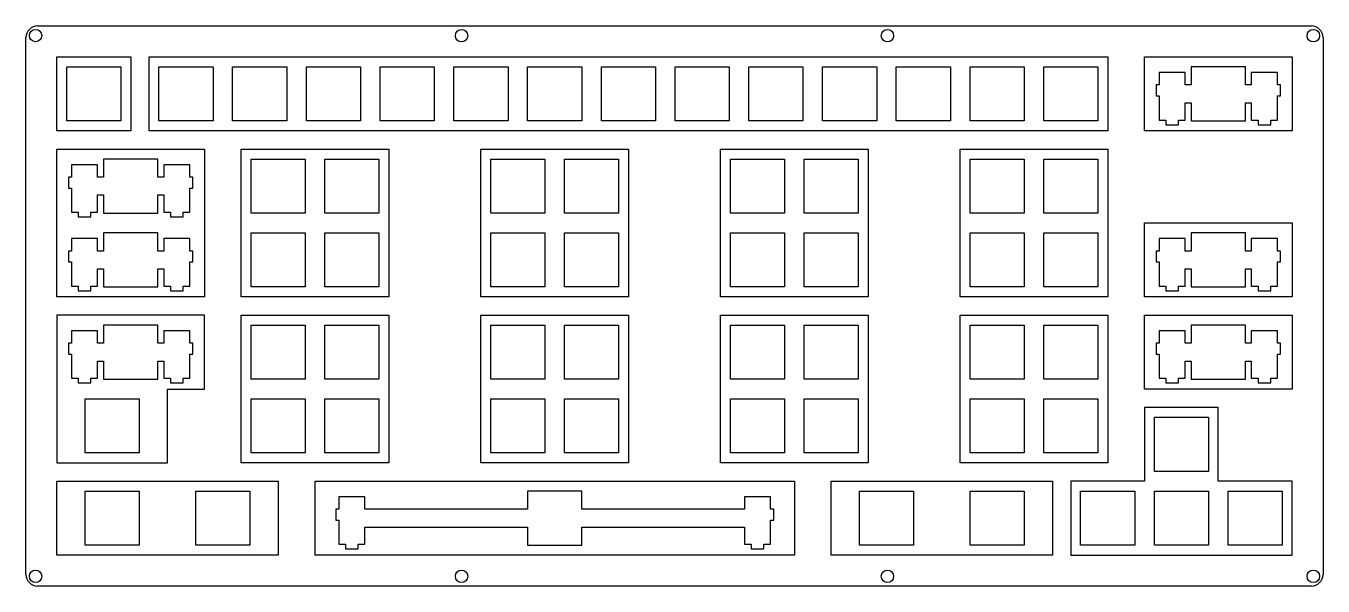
# Model space of a CAD drawing. Extents: x -38 to 13910, y -467 to 6521.
# Drawn here: x -18.8 to 316.3, y 200.7 to 345.3 of the extents above; entities that cross this region are included whole.
import ezdxf

# ---------------------------------------------------------------- set-up
doc = ezdxf.new("R2010")
doc.units = 0
doc.header["$MEASUREMENT"] = 0

msp = doc.modelspace()

# ---------------------------------------------------------------- linework, layer by layer
at = {"color": 0}
for p, q in [((-15.84, 345.29), (313.26, 345.29)), ((-15.84, 345.29), (313.26, 345.29)), ((-18.84, 203.69), (-18.84, 342.29)), ((-18.84, 203.69), (-18.84, 342.29)), ((316.26, 342.29), (316.26, 203.69)), ((316.26, 342.29), (316.26, 203.69)), ((-10.83, 337.29), (8.22, 337.29)), ((-10.83, 318.24), (-10.83, 337.29)), ((8.22, 337.29), (8.22, 318.24)), ((12.98, 337.29), (260.63, 337.29)), ((12.98, 318.24), (12.98, 337.29)), ((260.63, 337.29), (260.63, 318.24)), ((270.15, 337.29), (308.25, 337.29)), ((270.15, 318.24), (270.15, 337.29)), ((308.25, 337.29), (308.25, 318.24)), ((-8.3, 334.75), (5.69, 334.75)), ((-8.3, 320.77), (-8.3, 334.75)), ((5.69, 334.75), (5.69, 320.77)), ((15.51, 334.75), (29.5, 334.75)), ((15.51, 320.77), (15.51, 334.75)), ((29.5, 334.75), (29.5, 320.77)), ((34.56, 334.75), (48.55, 334.75)), ((34.56, 320.77), (34.56, 334.75)), ((48.55, 334.75), (48.55, 320.77)), ((53.61, 334.75), (67.6, 334.75)), ((53.61, 320.77), (53.61, 334.75)), ((67.6, 334.75), (67.6, 320.77)), ((72.66, 334.75), (86.65, 334.75)), ((72.66, 320.77), (72.66, 334.75)), ((86.65, 334.75), (86.65, 320.77)), ((91.71, 334.75), (105.7, 334.75)), ((91.71, 320.77), (91.71, 334.75)), ((105.7, 334.75), (105.7, 320.77)), ((110.76, 334.75), (124.75, 334.75)), ((110.76, 320.77), (110.76, 334.75)), ((124.75, 334.75), (124.75, 320.77)), ((129.81, 334.75), (143.8, 334.75)), ((129.81, 320.77), (129.81, 334.75)), ((143.8, 334.75), (143.8, 320.77)), ((148.86, 334.75), (162.85, 334.75)), ((148.86, 320.77), (148.86, 334.75)), ((162.85, 334.75), (162.85, 320.77)), ((167.91, 334.75), (181.9, 334.75)), ((167.91, 320.77), (167.91, 334.75)), ((181.9, 334.75), (181.9, 320.77)), ((186.96, 334.75), (200.95, 334.75)), ((186.96, 320.77), (186.96, 334.75)), ((200.95, 334.75), (200.95, 320.77)), ((206.01, 334.75), (220, 334.75)), ((206.01, 320.77), (206.01, 334.75)), ((220, 334.75), (220, 320.77)), ((225.06, 334.75), (239.05, 334.75)), ((225.06, 320.77), (225.06, 334.75)), ((239.05, 334.75), (239.05, 320.77)), ((244.11, 334.75), (258.1, 334.75)), ((244.11, 320.77), (244.11, 334.75)), ((258.1, 334.75), (258.1, 320.77)), ((280.67, 333.28), (273.93, 333.28)), ((273.93, 333.28), (273.93, 330.05)), ((280.67, 330.05), (280.67, 333.28)), ((282.21, 334.75), (282.21, 330.05)), ((296.2, 334.75), (282.21, 334.75)), ((296.2, 330.05), (296.2, 334.75)), ((304.47, 333.28), (297.73, 333.28)), ((297.73, 333.28), (297.73, 330.05)), ((304.47, 330.05), (304.47, 333.28)), ((273.93, 330.05), (273.11, 330.05)), ((273.11, 330.05), (273.11, 327.27)), ((282.21, 330.05), (280.67, 330.05)), ((297.73, 330.05), (296.2, 330.05)), ((305.3, 330.05), (304.47, 330.05)), ((305.3, 327.27), (305.3, 330.05)), ((273.11, 327.27), (273.93, 327.27)), ((273.93, 327.27), (273.93, 321)), ((280.67, 321), (280.67, 325.46)), ((280.67, 325.46), (282.21, 325.46)), ((282.21, 325.46), (282.21, 320.77)), ((296.2, 320.77), (296.2, 325.46)), ((296.2, 325.46), (297.73, 325.46)), ((297.73, 325.46), (297.73, 321)), ((304.47, 321), (304.47, 327.27)), ((304.47, 327.27), (305.3, 327.27)), ((5.69, 320.77), (-8.3, 320.77)), ((29.5, 320.77), (15.51, 320.77)), ((48.55, 320.77), (34.56, 320.77)), ((67.6, 320.77), (53.61, 320.77)), ((86.65, 320.77), (72.66, 320.77)), ((105.7, 320.77), (91.71, 320.77)), ((124.75, 320.77), (110.76, 320.77)), ((143.8, 320.77), (129.81, 320.77)), ((162.85, 320.77), (148.86, 320.77)), ((181.9, 320.77), (167.91, 320.77)), ((200.95, 320.77), (186.96, 320.77)), ((220, 320.77), (206.01, 320.77)), ((239.05, 320.77), (225.06, 320.77)), ((258.1, 320.77), (244.11, 320.77)), ((273.93, 321), (275.66, 321)), ((275.66, 321), (275.66, 319.8)), ((275.66, 319.8), (278.95, 319.8)), ((278.95, 319.8), (278.95, 321)), ((278.95, 321), (280.67, 321)), ((282.21, 320.77), (296.2, 320.77)), ((297.73, 321), (299.46, 321)), ((299.46, 321), (299.46, 319.8)), ((299.46, 319.8), (302.75, 319.8)), ((302.75, 319.8), (302.75, 321)), ((302.75, 321), (304.47, 321)), ((8.22, 318.24), (-10.83, 318.24)), ((260.63, 318.24), (12.98, 318.24)), ((308.25, 318.24), (270.15, 318.24)), ((-10.84, 313.47), (27.27, 313.47)), ((-10.84, 275.37), (-10.84, 313.47)), ((27.27, 313.47), (27.27, 275.37)), ((36.79, 313.47), (74.89, 313.47)), ((36.79, 275.37), (36.79, 313.47)), ((74.89, 313.47), (74.89, 275.37)), ((98.7, 313.47), (136.8, 313.47)), ((98.7, 275.37), (98.7, 313.47)), ((136.8, 313.47), (136.8, 275.37)), ((160.62, 313.47), (198.72, 313.47)), ((160.62, 275.37), (160.62, 313.47)), ((198.72, 313.47), (198.72, 275.37)), ((222.53, 313.47), (260.63, 313.47)), ((222.53, 275.37), (222.53, 313.47)), ((260.63, 313.47), (260.63, 275.37)), ((-0.31, 309.47), (-7.05, 309.47)), ((-7.05, 309.47), (-7.05, 306.24)), ((-0.31, 306.24), (-0.31, 309.47)), ((1.22, 310.94), (1.22, 306.24)), ((15.21, 310.94), (1.22, 310.94)), ((15.21, 306.24), (15.21, 310.94)), ((23.49, 309.47), (16.75, 309.47)), ((16.75, 309.47), (16.75, 306.24)), ((23.49, 306.24), (23.49, 309.47)), ((39.32, 310.94), (53.31, 310.94)), ((39.32, 296.95), (39.32, 310.94)), ((53.31, 310.94), (53.31, 296.95)), ((58.37, 310.94), (72.36, 310.94)), ((58.37, 296.95), (58.37, 310.94)), ((72.36, 310.94), (72.36, 296.95)), ((101.23, 310.94), (115.22, 310.94)), ((101.23, 296.95), (101.23, 310.94)), ((115.22, 310.94), (115.22, 296.95)), ((120.28, 310.94), (134.27, 310.94)), ((120.28, 296.95), (120.28, 310.94)), ((134.27, 310.94), (134.27, 296.95)), ((163.15, 310.94), (177.14, 310.94)), ((163.15, 296.95), (163.15, 310.94)), ((177.14, 310.94), (177.14, 296.95)), ((182.2, 310.94), (196.19, 310.94)), ((182.2, 296.95), (182.2, 310.94)), ((196.19, 310.94), (196.19, 296.95)), ((225.06, 310.94), (239.05, 310.94)), ((225.06, 296.95), (225.06, 310.94)), ((239.05, 310.94), (239.05, 296.95)), ((244.11, 310.94), (258.1, 310.94)), ((244.11, 296.95), (244.11, 310.94)), ((258.1, 310.94), (258.1, 296.95)), ((-7.05, 306.24), (-7.88, 306.24)), ((-7.88, 306.24), (-7.88, 303.45)), ((1.22, 306.24), (-0.31, 306.24)), ((16.75, 306.24), (15.21, 306.24)), ((24.31, 306.24), (23.49, 306.24)), ((24.31, 303.45), (24.31, 306.24)), ((-7.88, 303.45), (-7.05, 303.45)), ((-7.05, 303.45), (-7.05, 297.18)), ((-0.31, 297.18), (-0.31, 301.65)), ((-0.31, 301.65), (1.22, 301.65)), ((1.22, 301.65), (1.22, 296.95)), ((15.21, 296.95), (15.21, 301.65)), ((15.21, 301.65), (16.75, 301.65)), ((16.75, 301.65), (16.75, 297.18)), ((23.49, 297.18), (23.49, 303.45)), ((23.49, 303.45), (24.31, 303.45)), ((-7.05, 297.18), (-5.33, 297.18)), ((-5.33, 297.18), (-5.33, 295.98)), ((-5.33, 295.98), (-2.04, 295.98)), ((-2.04, 295.98), (-2.04, 297.18)), ((-2.04, 297.18), (-0.31, 297.18)), ((1.22, 296.95), (15.21, 296.95)), ((16.75, 297.18), (18.47, 297.18)), ((18.47, 297.18), (18.47, 295.98)), ((18.47, 295.98), (21.76, 295.98)), ((21.76, 295.98), (21.76, 297.18)), ((21.76, 297.18), (23.49, 297.18)), ((53.31, 296.95), (39.32, 296.95)), ((72.36, 296.95), (58.37, 296.95)), ((115.22, 296.95), (101.23, 296.95)), ((134.27, 296.95), (120.28, 296.95)), ((177.14, 296.95), (163.15, 296.95)), ((196.19, 296.95), (182.2, 296.95)), ((239.05, 296.95), (225.06, 296.95)), ((258.1, 296.95), (244.11, 296.95)), ((1.22, 291.89), (1.22, 287.19)), ((15.21, 291.89), (1.22, 291.89)), ((15.21, 287.19), (15.21, 291.89)), ((39.32, 291.89), (53.31, 291.89)), ((39.32, 277.9), (39.32, 291.89)), ((53.31, 291.89), (53.31, 277.9)), ((58.37, 291.89), (72.36, 291.89)), ((58.37, 277.9), (58.37, 291.89)), ((72.36, 291.89), (72.36, 277.9)), ((101.23, 291.89), (115.22, 291.89)), ((101.23, 277.9), (101.23, 291.89)), ((115.22, 291.89), (115.22, 277.9)), ((120.28, 291.89), (134.27, 291.89)), ((120.28, 277.9), (120.28, 291.89)), ((134.27, 291.89), (134.27, 277.9)), ((163.15, 291.89), (177.14, 291.89)), ((163.15, 277.9), (163.15, 291.89)), ((177.14, 291.89), (177.14, 277.9)), ((182.2, 291.89), (196.19, 291.89)), ((182.2, 277.9), (182.2, 291.89)), ((196.19, 291.89), (196.19, 277.9)), ((225.06, 291.89), (239.05, 291.89)), ((225.06, 277.9), (225.06, 291.89)), ((239.05, 291.89), (239.05, 277.9)), ((244.11, 291.89), (258.1, 291.89)), ((244.11, 277.9), (244.11, 291.89)), ((258.1, 291.89), (258.1, 277.9)), ((270.15, 294.42), (308.25, 294.42)), ((270.15, 275.37), (270.15, 294.42)), ((282.21, 291.89), (282.21, 287.19)), ((296.2, 291.89), (282.21, 291.89)), ((296.2, 287.19), (296.2, 291.89)), ((308.25, 294.42), (308.25, 275.37)), ((-0.31, 290.42), (-7.05, 290.42)), ((-7.05, 290.42), (-7.05, 287.19)), ((-0.31, 287.19), (-0.31, 290.42)), ((23.49, 290.42), (16.75, 290.42)), ((16.75, 290.42), (16.75, 287.19)), ((23.49, 287.19), (23.49, 290.42)), ((280.67, 290.42), (273.93, 290.42)), ((273.93, 290.42), (273.93, 287.19)), ((280.67, 287.19), (280.67, 290.42)), ((304.47, 290.42), (297.73, 290.42)), ((297.73, 290.42), (297.73, 287.19)), ((304.47, 287.19), (304.47, 290.42)), ((-7.05, 287.19), (-7.88, 287.19)), ((-7.88, 287.19), (-7.88, 284.4)), ((1.22, 287.19), (-0.31, 287.19)), ((16.75, 287.19), (15.21, 287.19)), ((24.31, 287.19), (23.49, 287.19)), ((24.31, 284.4), (24.31, 287.19)), ((273.93, 287.19), (273.11, 287.19)), ((273.11, 287.19), (273.11, 284.4)), ((282.21, 287.19), (280.67, 287.19)), ((297.73, 287.19), (296.2, 287.19)), ((305.3, 287.19), (304.47, 287.19)), ((305.3, 284.4), (305.3, 287.19)), ((-7.88, 284.4), (-7.05, 284.4)), ((-7.05, 284.4), (-7.05, 278.13)), ((-0.31, 278.13), (-0.31, 282.6)), ((-0.31, 282.6), (1.22, 282.6)), ((1.22, 282.6), (1.22, 277.9)), ((15.21, 277.9), (15.21, 282.6)), ((15.21, 282.6), (16.75, 282.6)), ((16.75, 282.6), (16.75, 278.13)), ((23.49, 278.13), (23.49, 284.4)), ((23.49, 284.4), (24.31, 284.4)), ((273.11, 284.4), (273.93, 284.4)), ((273.93, 284.4), (273.93, 278.13)), ((280.67, 278.13), (280.67, 282.6)), ((280.67, 282.6), (282.21, 282.6)), ((282.21, 282.6), (282.21, 277.9)), ((296.2, 277.9), (296.2, 282.6)), ((296.2, 282.6), (297.73, 282.6)), ((297.73, 282.6), (297.73, 278.13)), ((304.47, 278.13), (304.47, 284.4)), ((304.47, 284.4), (305.3, 284.4)), ((-7.05, 278.13), (-5.33, 278.13)), ((-5.33, 278.13), (-5.33, 276.93)), ((-2.04, 276.93), (-2.04, 278.13)), ((-2.04, 278.13), (-0.31, 278.13)), ((16.75, 278.13), (18.47, 278.13)), ((18.47, 278.13), (18.47, 276.93)), ((21.76, 276.93), (21.76, 278.13)), ((21.76, 278.13), (23.49, 278.13)), ((273.93, 278.13), (275.66, 278.13)), ((275.66, 278.13), (275.66, 276.93)), ((278.95, 276.93), (278.95, 278.13)), ((278.95, 278.13), (280.67, 278.13)), ((297.73, 278.13), (299.46, 278.13)), ((299.46, 278.13), (299.46, 276.93)), ((302.75, 276.93), (302.75, 278.13)), ((302.75, 278.13), (304.47, 278.13)), ((27.27, 275.37), (-10.84, 275.37)), ((-5.33, 276.93), (-2.04, 276.93)), ((1.22, 277.9), (15.21, 277.9)), ((18.47, 276.93), (21.76, 276.93)), ((74.89, 275.37), (36.79, 275.37)), ((53.31, 277.9), (39.32, 277.9)), ((72.36, 277.9), (58.37, 277.9)), ((136.8, 275.37), (98.7, 275.37)), ((115.22, 277.9), (101.23, 277.9)), ((134.27, 277.9), (120.28, 277.9)), ((198.72, 275.37), (160.62, 275.37)), ((177.14, 277.9), (163.15, 277.9)), ((196.19, 277.9), (182.2, 277.9)), ((260.63, 275.37), (222.53, 275.37)), ((239.05, 277.9), (225.06, 277.9)), ((258.1, 277.9), (244.11, 277.9)), ((308.25, 275.37), (270.15, 275.37)), ((275.66, 276.93), (278.95, 276.93)), ((282.21, 277.9), (296.2, 277.9)), ((299.46, 276.93), (302.75, 276.93)), ((-10.84, 270.61), (-10.84, 251.56)), ((27.27, 270.61), (-10.84, 270.61)), ((1.22, 268.08), (1.22, 263.38)), ((15.21, 268.08), (1.22, 268.08)), ((15.21, 263.38), (15.21, 268.08)), ((27.27, 251.56), (27.27, 270.61)), ((36.79, 270.61), (74.89, 270.61)), ((36.79, 232.51), (36.79, 270.61)), ((39.32, 268.08), (53.31, 268.08)), ((39.32, 254.09), (39.32, 268.08)), ((53.31, 268.08), (53.31, 254.09)), ((58.37, 268.08), (72.36, 268.08)), ((58.37, 254.09), (58.37, 268.08)), ((72.36, 268.08), (72.36, 254.09)), ((74.89, 270.61), (74.89, 232.51)), ((98.7, 270.61), (136.8, 270.61)), ((98.7, 232.51), (98.7, 270.61)), ((101.23, 268.08), (115.22, 268.08)), ((101.23, 254.09), (101.23, 268.08)), ((115.22, 268.08), (115.22, 254.09)), ((120.28, 268.08), (134.27, 268.08)), ((120.28, 254.09), (120.28, 268.08)), ((134.27, 268.08), (134.27, 254.09)), ((136.8, 270.61), (136.8, 232.51)), ((160.62, 270.61), (198.72, 270.61)), ((160.62, 232.51), (160.62, 270.61)), ((163.15, 268.08), (177.14, 268.08)), ((163.15, 254.09), (163.15, 268.08)), ((177.14, 268.08), (177.14, 254.09)), ((182.2, 268.08), (196.19, 268.08)), ((182.2, 254.09), (182.2, 268.08)), ((196.19, 268.08), (196.19, 254.09)), ((198.72, 270.61), (198.72, 232.51)), ((222.53, 270.61), (260.63, 270.61)), ((222.53, 232.51), (222.53, 270.61)), ((225.06, 268.08), (239.05, 268.08)), ((225.06, 254.09), (225.06, 268.08)), ((239.05, 268.08), (239.05, 254.09)), ((244.11, 268.08), (258.1, 268.08)), ((244.11, 254.09), (244.11, 268.08)), ((258.1, 268.08), (258.1, 254.09)), ((260.63, 270.61), (260.63, 232.51)), ((270.15, 270.61), (308.25, 270.61)), ((270.15, 251.56), (270.15, 270.61)), ((282.21, 268.08), (282.21, 263.38)), ((296.2, 268.08), (282.21, 268.08)), ((296.2, 263.38), (296.2, 268.08)), ((308.25, 270.61), (308.25, 251.56)), ((-0.31, 266.61), (-7.05, 266.61)), ((-7.05, 266.61), (-7.05, 263.38)), ((-0.31, 263.38), (-0.31, 266.61)), ((23.49, 266.61), (16.75, 266.61)), ((16.75, 266.61), (16.75, 263.38)), ((23.49, 263.38), (23.49, 266.61)), ((280.67, 266.61), (273.93, 266.61)), ((273.93, 266.61), (273.93, 263.38)), ((280.67, 263.38), (280.67, 266.61)), ((304.47, 266.61), (297.73, 266.61)), ((297.73, 266.61), (297.73, 263.38)), ((304.47, 263.38), (304.47, 266.61)), ((-7.05, 263.38), (-7.88, 263.38)), ((-7.88, 263.38), (-7.88, 260.59)), ((1.22, 263.38), (-0.31, 263.38)), ((16.75, 263.38), (15.21, 263.38)), ((24.31, 263.38), (23.49, 263.38)), ((24.31, 260.59), (24.31, 263.38)), ((273.93, 263.38), (273.11, 263.38)), ((273.11, 263.38), (273.11, 260.59)), ((282.21, 263.38), (280.67, 263.38)), ((297.73, 263.38), (296.2, 263.38)), ((305.3, 263.38), (304.47, 263.38)), ((305.3, 260.59), (305.3, 263.38)), ((-7.88, 260.59), (-7.05, 260.59)), ((-7.05, 260.59), (-7.05, 254.32)), ((-0.31, 254.32), (-0.31, 258.79)), ((-0.31, 258.79), (1.22, 258.79)), ((1.22, 258.79), (1.22, 254.09)), ((15.21, 254.09), (15.21, 258.79)), ((15.21, 258.79), (16.75, 258.79)), ((16.75, 258.79), (16.75, 254.32)), ((23.49, 254.32), (23.49, 260.59)), ((23.49, 260.59), (24.31, 260.59)), ((273.11, 260.59), (273.93, 260.59)), ((273.93, 260.59), (273.93, 254.32)), ((280.67, 254.32), (280.67, 258.79)), ((280.67, 258.79), (282.21, 258.79)), ((282.21, 258.79), (282.21, 254.09)), ((296.2, 254.09), (296.2, 258.79)), ((296.2, 258.79), (297.73, 258.79)), ((297.73, 258.79), (297.73, 254.32)), ((304.47, 254.32), (304.47, 260.59)), ((304.47, 260.59), (305.3, 260.59)), ((-10.84, 251.56), (-10.83, 251.56)), ((-10.83, 251.56), (-10.83, 232.51)), ((-7.05, 254.32), (-5.33, 254.32)), ((-5.33, 254.32), (-5.33, 253.12)), ((-5.33, 253.12), (-2.04, 253.12)), ((-2.04, 253.12), (-2.04, 254.32)), ((-2.04, 254.32), (-0.31, 254.32)), ((1.22, 254.09), (15.21, 254.09)), ((16.75, 254.32), (18.47, 254.32)), ((17.74, 232.51), (17.74, 251.56)), ((17.74, 251.56), (27.27, 251.56)), ((18.47, 254.32), (18.47, 253.12)), ((18.47, 253.12), (21.76, 253.12)), ((21.76, 253.12), (21.76, 254.32)), ((21.76, 254.32), (23.49, 254.32)), ((53.31, 254.09), (39.32, 254.09)), ((72.36, 254.09), (58.37, 254.09)), ((115.22, 254.09), (101.23, 254.09)), ((134.27, 254.09), (120.28, 254.09)), ((177.14, 254.09), (163.15, 254.09)), ((196.19, 254.09), (182.2, 254.09)), ((239.05, 254.09), (225.06, 254.09)), ((258.1, 254.09), (244.11, 254.09)), ((308.25, 251.56), (270.15, 251.56)), ((273.93, 254.32), (275.66, 254.32)), ((275.66, 254.32), (275.66, 253.12)), ((275.66, 253.12), (278.95, 253.12)), ((278.95, 253.12), (278.95, 254.32)), ((278.95, 254.32), (280.67, 254.32)), ((282.21, 254.09), (296.2, 254.09)), ((297.73, 254.32), (299.46, 254.32)), ((299.46, 254.32), (299.46, 253.12)), ((299.46, 253.12), (302.75, 253.12)), ((302.75, 253.12), (302.75, 254.32)), ((302.75, 254.32), (304.47, 254.32)), ((-3.54, 249.03), (10.45, 249.03)), ((-3.54, 235.04), (-3.54, 249.03)), ((10.45, 249.03), (10.45, 235.04)), ((39.32, 249.03), (53.31, 249.03)), ((39.32, 235.04), (39.32, 249.03)), ((53.31, 249.03), (53.31, 235.04)), ((58.37, 249.03), (72.36, 249.03)), ((58.37, 235.04), (58.37, 249.03)), ((72.36, 249.03), (72.36, 235.04)), ((101.23, 249.03), (115.22, 249.03)), ((101.23, 235.04), (101.23, 249.03)), ((115.22, 249.03), (115.22, 235.04)), ((120.28, 249.03), (134.27, 249.03)), ((120.28, 235.04), (120.28, 249.03)), ((134.27, 249.03), (134.27, 235.04)), ((163.15, 249.03), (177.14, 249.03)), ((163.15, 235.04), (163.15, 249.03)), ((177.14, 249.03), (177.14, 235.04)), ((182.2, 249.03), (196.19, 249.03)), ((182.2, 235.04), (182.2, 249.03)), ((196.19, 249.03), (196.19, 235.04)), ((225.06, 249.03), (239.05, 249.03)), ((225.06, 235.04), (225.06, 249.03)), ((239.05, 249.03), (239.05, 235.04)), ((244.11, 249.03), (258.1, 249.03)), ((244.11, 235.04), (244.11, 249.03)), ((258.1, 249.03), (258.1, 235.04)), ((270.15, 246.8), (270.15, 227.75)), ((289.2, 246.8), (270.15, 246.8)), ((289.2, 227.75), (289.2, 246.8)), ((272.68, 244.27), (286.67, 244.27)), ((272.68, 230.28), (272.68, 244.27)), ((286.67, 244.27), (286.67, 230.28)), ((10.45, 235.04), (-3.54, 235.04)), ((53.31, 235.04), (39.32, 235.04)), ((72.36, 235.04), (58.37, 235.04)), ((115.22, 235.04), (101.23, 235.04)), ((134.27, 235.04), (120.28, 235.04)), ((177.14, 235.04), (163.15, 235.04)), ((196.19, 235.04), (182.2, 235.04)), ((239.05, 235.04), (225.06, 235.04)), ((258.1, 235.04), (244.11, 235.04)), ((-10.83, 232.51), (17.74, 232.51)), ((74.89, 232.51), (36.79, 232.51)), ((136.8, 232.51), (98.7, 232.51)), ((198.72, 232.51), (160.62, 232.51)), ((260.63, 232.51), (222.53, 232.51)), ((286.67, 230.28), (272.68, 230.28)), ((-10.83, 227.75), (46.32, 227.75)), ((-10.83, 208.7), (-10.83, 227.75)), ((-3.54, 225.22), (10.45, 225.22)), ((-3.54, 211.23), (-3.54, 225.22)), ((10.45, 225.22), (10.45, 211.23)), ((25.03, 225.22), (39.02, 225.22)), ((25.03, 211.23), (25.03, 225.22)), ((39.02, 225.22), (39.02, 211.23)), ((46.32, 227.75), (46.32, 208.7)), ((55.84, 227.75), (179.67, 227.75)), ((55.84, 208.7), (55.84, 227.75)), ((110.76, 225.22), (110.76, 220.52)), ((124.75, 225.22), (110.76, 225.22)), ((124.75, 220.52), (124.75, 225.22)), ((179.67, 227.75), (179.67, 208.7)), ((189.19, 227.75), (246.34, 227.75)), ((189.19, 208.7), (189.19, 227.75)), ((196.48, 225.22), (210.47, 225.22)), ((196.48, 211.23), (196.48, 225.22)), ((210.47, 225.22), (210.47, 211.23)), ((225.06, 225.22), (239.05, 225.22)), ((225.06, 211.23), (225.06, 225.22)), ((239.05, 225.22), (239.05, 211.23)), ((246.34, 227.75), (246.34, 208.7)), ((270.15, 227.75), (251.1, 227.75)), ((251.1, 227.75), (251.1, 208.7)), ((253.63, 225.22), (267.62, 225.22)), ((253.63, 211.23), (253.63, 225.22)), ((267.62, 225.22), (267.62, 211.23)), ((272.68, 225.22), (286.67, 225.22)), ((272.68, 211.23), (272.68, 225.22)), ((286.67, 225.22), (286.67, 211.23)), ((308.25, 227.75), (289.2, 227.75)), ((291.73, 225.22), (305.72, 225.22)), ((291.73, 211.23), (291.73, 225.22)), ((305.72, 225.22), (305.72, 211.23)), ((308.25, 208.7), (308.25, 227.75)), ((68.74, 223.75), (62, 223.75)), ((62, 223.75), (62, 220.52)), ((68.74, 220.52), (68.74, 223.75)), ((173.5, 223.75), (166.76, 223.75)), ((166.76, 223.75), (166.76, 220.52)), ((173.5, 220.52), (173.5, 223.75)), ((62, 220.52), (61.18, 220.52)), ((61.18, 220.52), (61.18, 217.73)), ((110.76, 220.52), (68.74, 220.52)), ((166.76, 220.52), (124.75, 220.52)), ((174.33, 220.52), (173.5, 220.52)), ((174.33, 217.73), (174.33, 220.52)), ((61.18, 217.73), (62, 217.73)), ((62, 217.73), (62, 211.46)), ((68.74, 211.46), (68.74, 215.93)), ((68.74, 215.93), (110.76, 215.93)), ((110.76, 215.93), (110.76, 211.23)), ((124.75, 211.23), (124.75, 215.93)), ((124.75, 215.93), (166.76, 215.93)), ((166.76, 215.93), (166.76, 211.46)), ((173.5, 211.46), (173.5, 217.73)), ((173.5, 217.73), (174.33, 217.73)), ((10.45, 211.23), (-3.54, 211.23)), ((39.02, 211.23), (25.03, 211.23)), ((62, 211.46), (63.73, 211.46)), ((63.73, 211.46), (63.73, 210.26)), ((67.02, 210.26), (67.02, 211.46)), ((67.02, 211.46), (68.74, 211.46)), ((110.76, 211.23), (124.75, 211.23)), ((166.76, 211.46), (168.49, 211.46)), ((168.49, 211.46), (168.49, 210.26)), ((171.78, 210.26), (171.78, 211.46)), ((171.78, 211.46), (173.5, 211.46)), ((210.47, 211.23), (196.48, 211.23)), ((239.05, 211.23), (225.06, 211.23)), ((267.62, 211.23), (253.63, 211.23)), ((286.67, 211.23), (272.68, 211.23)), ((305.72, 211.23), (291.73, 211.23)), ((46.32, 208.7), (-10.83, 208.7)), ((179.67, 208.7), (55.84, 208.7)), ((63.73, 210.26), (67.02, 210.26)), ((168.49, 210.26), (171.78, 210.26)), ((246.34, 208.7), (189.19, 208.7)), ((251.1, 208.7), (308.25, 208.7)), ((313.26, 200.69), (-15.84, 200.69)), ((313.26, 200.69), (-15.84, 200.69))]:
    msp.add_line(p, q, dxfattribs=at)
at = {"linetype": 'Continuous'}
for centre, radius in [((-16.34, 342.79), 1.59), ((-16.34, 342.79), 1.59), ((93.7, 342.78), 1.6), ((203.72, 342.78), 1.6), ((203.72, 342.78), 1.6), ((313.75, 342.78), 1.6), ((313.75, 342.78), 1.6), ((-16.34, 203.2), 1.6), ((-16.34, 203.2), 1.6), ((93.7, 203.2), 1.6), ((93.7, 203.2), 1.6), ((203.72, 203.2), 1.6), ((203.72, 203.2), 1.6), ((313.75, 203.2), 1.6), ((313.75, 203.2), 1.6)]:
    msp.add_circle(centre, radius, dxfattribs=at)
for centre, start, end in [((-15.84, 342.29), 89.9812, 180), ((-15.84, 342.29), 89.9812, 180), ((313.26, 342.29), 0.0191, 90), ((313.26, 342.29), 0.0191, 90), ((-15.84, 203.69), 180, 269.9998), ((-15.84, 203.69), 180, 269.9998), ((313.26, 203.69), 269.9999, 0), ((313.26, 203.69), 269.9999, 0)]:
    msp.add_arc(centre, 3, start, end, dxfattribs=at)

doc.saveas('drawing.dxf')
